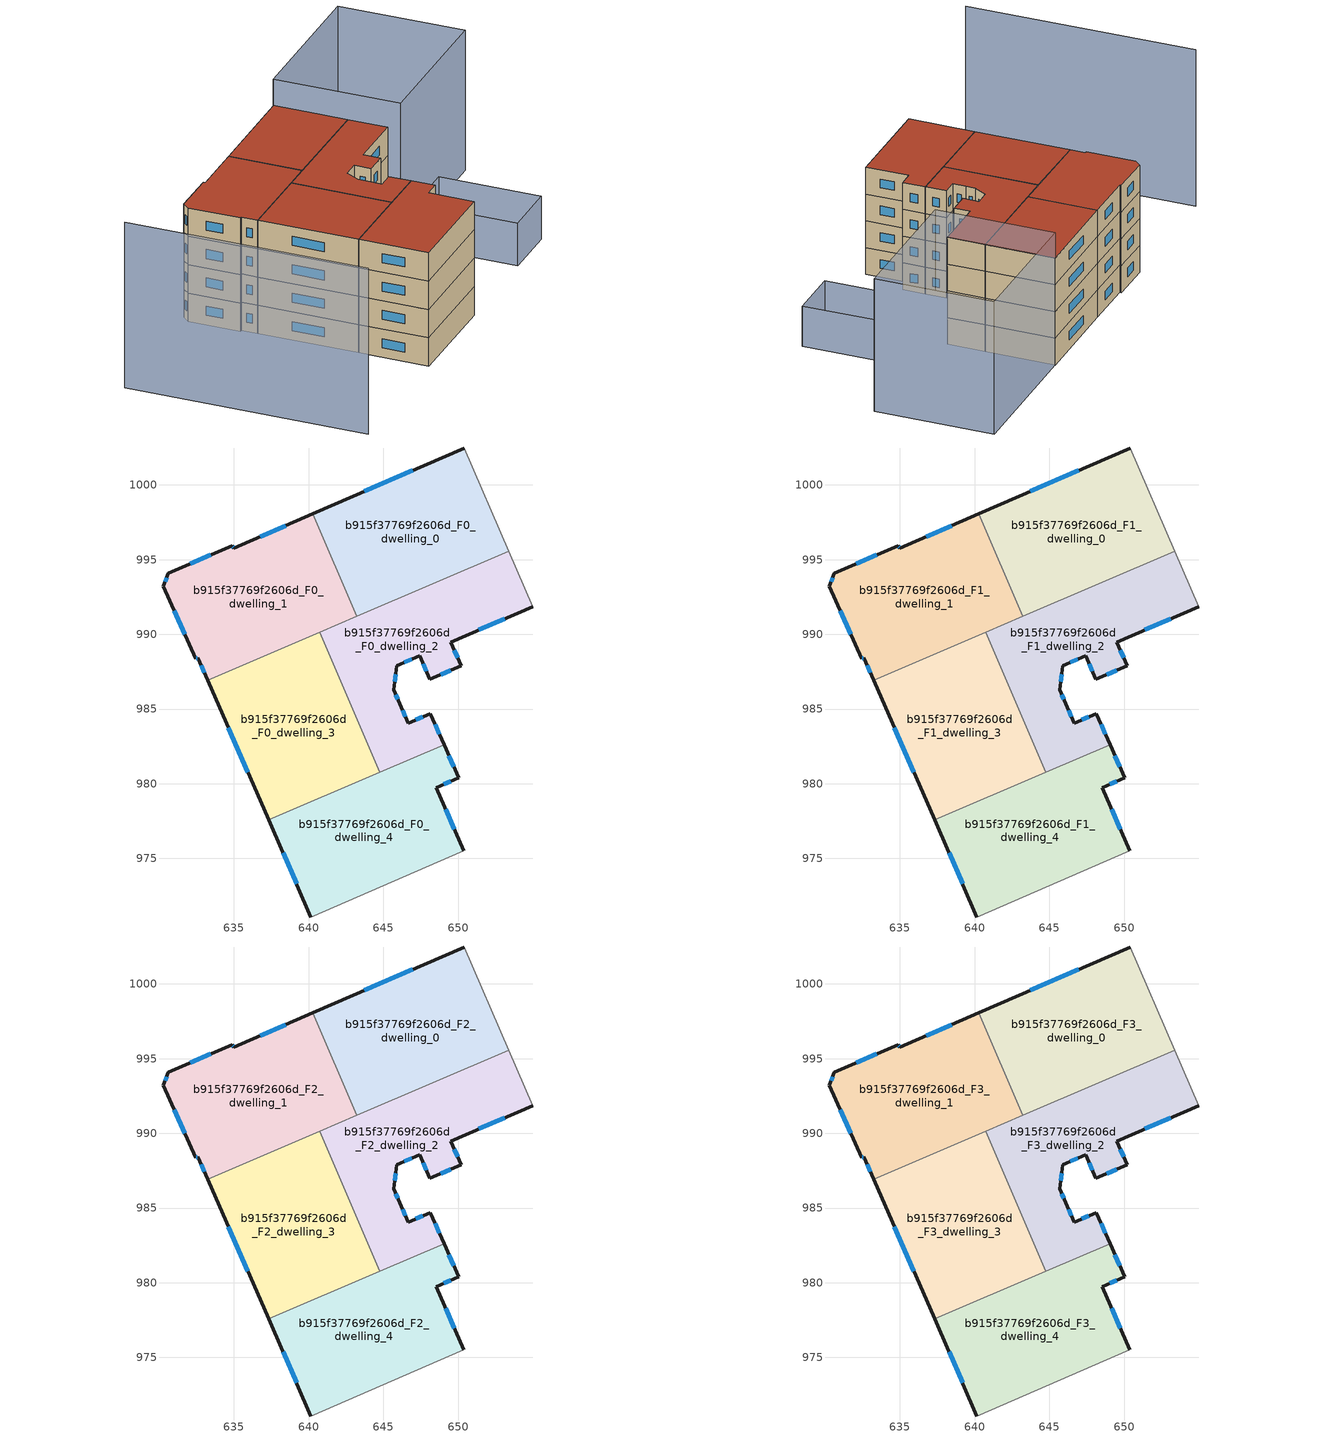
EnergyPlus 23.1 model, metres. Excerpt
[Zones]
b915f37769f2606d_F0_dwelling_0
 floor ground (EU_floor_Construction): 650.43,1002.47 653.39,995.57 643.22,991.21 640.27,998.06 z0
 wall outside (EU_wall_Construction): 650.43,1002.47 640.27,998.06 z0:3
 wall adiabatic (EU_wall_Construction): 653.39,995.57 650.43,1002.47 z0:3
 wall to b915f37769f2606d_F0_dwelling_1 (EU_wall_Construction): 640.27,998.06 643.22,991.21 z0:3
 wall to b915f37769f2606d_F0_dwelling_2 (EU_wall_Construction): 643.22,991.21 653.39,995.57 z0:3
 window (EU_Window_Construction): 646.98,1000.97 643.73,999.56 z1.02:1.98
b915f37769f2606d_F0_dwelling_1
 floor ground (EU_floor_Construction): 640.27,998.06 643.22,991.21 633.24,986.92 632.58,988.43 632.43,988.36 630.28,993.22 630.6,994.1 634.9,995.93 634.97,995.76 z0
 wall outside (EU_wall_Construction): 640.27,998.06 634.97,995.76 634.9,995.93 630.6,994.1 630.28,993.22 632.43,988.36 632.58,988.43 633.24,986.92 z0:3
 wall to b915f37769f2606d_F0_dwelling_3 (EU_wall_Construction): 633.24,986.92 640.74,990.14 z0:3
 wall to b915f37769f2606d_F0_dwelling_2 (EU_wall_Construction): 640.74,990.14 643.22,991.2 z0:3
 window (EU_Window_Construction): 638.47,997.28 636.78,996.55 / 632.81,987.92 633.02,987.44 / 632.48,988.39 632.53,988.41 / 631.01,991.57 631.7,990.01 / 630.49,993.8 630.39,993.52 / 633.44,995.31 632.06,994.72 / 634.95,995.82 634.93,995.88 z1.02:1.98
b915f37769f2606d_F0_dwelling_2
 floor ground (EU_floor_Construction): 653.39,995.57 654.99,991.86 649.53,989.48 650.22,987.89 648.11,986.98 647.42,988.57 645.89,987.89 645.69,986.28 646.09,985.34 646.66,984.04 648.15,984.7 649.06,982.62 644.76,980.77 640.74,990.14 z0
 wall outside (EU_wall_Construction): 649.06,982.62 648.15,984.7 646.66,984.04 646.09,985.34 645.69,986.28 645.89,987.89 647.43,988.57 648.11,986.98 650.22,987.89 649.53,989.48 654.99,991.86 z0:3
 wall adiabatic (EU_wall_Construction): 654.99,991.86 653.39,995.57 z0:3
 wall to b915f37769f2606d_F0_dwelling_3 (EU_wall_Construction): 640.74,990.14 644.76,980.77 z0:3
 wall to b915f37769f2606d_F0_dwelling_4 (EU_wall_Construction): 644.76,980.77 649.06,982.62 z0:3
 window (EU_Window_Construction): 651.39,990.29 653.13,991.05 / 649.98,988.43 649.76,988.94 / 648.83,987.29 649.5,987.58 / 647.66,988.03 647.88,987.52 / 646.41,988.12 646.9,988.34 / 645.76,986.82 645.82,987.34 / 645.96,985.66 645.83,985.96 / 646.47,984.49 646.29,984.9 / 647.65,984.48 647.17,984.27 / 648.75,983.32 648.46,983.99 z1.02:1.98
b915f37769f2606d_F0_dwelling_3
 floor ground (EU_floor_Construction): 640.74,990.14 644.76,980.77 637.32,977.58 633.24,986.92 z0
 wall outside (EU_wall_Construction): 633.24,986.92 637.32,977.58 z0:3
 wall to b915f37769f2606d_F0_dwelling_4 (EU_wall_Construction): 637.32,977.58 644.76,980.77 z0:3
 window (EU_Window_Construction): 634.63,983.74 635.93,980.76 z1.02:1.98
b915f37769f2606d_F0_dwelling_4
 floor ground (EU_floor_Construction): 649.06,982.62 650.04,980.39 648.54,979.74 650.39,975.5 640.16,971.08 637.32,977.58 z0
 wall outside (EU_wall_Construction): 637.32,977.58 640.16,971.08 / 650.39,975.5 648.54,979.74 650.04,980.39 649.06,982.62 z0:3
 wall adiabatic (EU_wall_Construction): 640.16,971.08 650.39,975.5 z0:3
 window (EU_Window_Construction): 638.28,975.36 639.19,973.29 / 649.71,981.15 649.4,981.86 / 649.05,979.96 649.53,980.17 / 649.76,976.94 649.17,978.29 z1.02:1.98
b915f37769f2606d_F1_dwelling_0
 floor to b915f37769f2606d_F0_dwelling_0 (EU_floor_Construction): 650.43,1002.47 653.39,995.57 643.22,991.21 640.27,998.06 z3
 wall outside (EU_wall_Construction): 650.43,1002.47 640.27,998.06 z3:6
 wall adiabatic (EU_wall_Construction): 653.39,995.57 650.43,1002.47 z3:6
 wall to b915f37769f2606d_F1_dwelling_1 (EU_wall_Construction): 640.27,998.06 643.22,991.21 z3:6
 wall to b915f37769f2606d_F1_dwelling_2 (EU_wall_Construction): 643.22,991.21 653.39,995.57 z3:6
 window (EU_Window_Construction): 646.98,1000.97 643.73,999.56 z4.02:4.98
b915f37769f2606d_F1_dwelling_1
 floor to b915f37769f2606d_F0_dwelling_1 (EU_floor_Construction): 640.27,998.06 643.22,991.21 633.24,986.92 632.58,988.43 632.43,988.36 630.28,993.22 630.6,994.1 634.9,995.93 634.97,995.76 z3
 wall outside (EU_wall_Construction): 640.27,998.06 634.97,995.76 634.9,995.93 630.6,994.1 630.28,993.22 632.43,988.36 632.58,988.43 633.24,986.92 z3:6
 wall to b915f37769f2606d_F1_dwelling_3 (EU_wall_Construction): 633.24,986.92 640.74,990.14 z3:6
 wall to b915f37769f2606d_F1_dwelling_2 (EU_wall_Construction): 640.74,990.14 643.22,991.2 z3:6
 window (EU_Window_Construction): 638.47,997.28 636.78,996.55 / 632.81,987.92 633.02,987.44 / 632.48,988.39 632.53,988.41 / 631.01,991.57 631.7,990.01 / 630.49,993.8 630.39,993.52 / 633.44,995.31 632.06,994.72 / 634.95,995.82 634.93,995.88 z4.02:4.98
b915f37769f2606d_F1_dwelling_2
 floor to b915f37769f2606d_F0_dwelling_2 (EU_floor_Construction): 653.39,995.57 654.99,991.86 649.53,989.48 650.22,987.89 648.11,986.98 647.42,988.57 645.89,987.89 645.69,986.28 646.09,985.34 646.66,984.04 648.15,984.7 649.06,982.62 644.76,980.77 640.74,990.14 z3
 wall outside (EU_wall_Construction): 649.06,982.62 648.15,984.7 646.66,984.04 646.09,985.34 645.69,986.28 645.89,987.89 647.43,988.57 648.11,986.98 650.22,987.89 649.53,989.48 654.99,991.86 z3:6
 wall adiabatic (EU_wall_Construction): 654.99,991.86 653.39,995.57 z3:6
 wall to b915f37769f2606d_F1_dwelling_3 (EU_wall_Construction): 640.74,990.14 644.76,980.77 z3:6
 wall to b915f37769f2606d_F1_dwelling_4 (EU_wall_Construction): 644.76,980.77 649.06,982.62 z3:6
 window (EU_Window_Construction): 651.39,990.29 653.13,991.05 / 649.98,988.43 649.76,988.94 / 648.83,987.29 649.5,987.58 / 647.66,988.03 647.88,987.52 / 646.41,988.12 646.9,988.34 / 645.76,986.82 645.82,987.34 / 645.96,985.66 645.83,985.96 / 646.47,984.49 646.29,984.9 / 647.65,984.48 647.17,984.27 / 648.75,983.32 648.46,983.99 z4.02:4.98
b915f37769f2606d_F1_dwelling_3
 floor to b915f37769f2606d_F0_dwelling_3 (EU_floor_Construction): 640.74,990.14 644.76,980.77 637.32,977.58 633.24,986.92 z3
 wall outside (EU_wall_Construction): 633.24,986.92 637.32,977.58 z3:6
 wall to b915f37769f2606d_F1_dwelling_4 (EU_wall_Construction): 637.32,977.58 644.76,980.77 z3:6
 window (EU_Window_Construction): 634.63,983.74 635.93,980.76 z4.02:4.98
b915f37769f2606d_F1_dwelling_4
 floor to b915f37769f2606d_F0_dwelling_4 (EU_floor_Construction): 649.06,982.62 650.04,980.39 648.54,979.74 650.39,975.5 640.16,971.08 637.32,977.58 z3
 wall outside (EU_wall_Construction): 637.32,977.58 640.16,971.08 / 650.39,975.5 648.54,979.74 650.04,980.39 649.06,982.62 z3:6
 wall adiabatic (EU_wall_Construction): 640.16,971.08 650.39,975.5 z3:6
 window (EU_Window_Construction): 638.28,975.36 639.19,973.29 / 649.71,981.15 649.4,981.86 / 649.05,979.96 649.53,980.17 / 649.76,976.94 649.17,978.29 z4.02:4.98
b915f37769f2606d_F2_dwelling_0
 floor to b915f37769f2606d_F1_dwelling_0 (EU_floor_Construction): 650.43,1002.47 653.39,995.57 643.22,991.21 640.27,998.06 z6
 wall outside (EU_wall_Construction): 650.43,1002.47 640.27,998.06 z6:9
 wall adiabatic (EU_wall_Construction): 653.39,995.57 650.43,1002.47 z6:9
 wall to b915f37769f2606d_F2_dwelling_1 (EU_wall_Construction): 640.27,998.06 643.22,991.21 z6:9
 wall to b915f37769f2606d_F2_dwelling_2 (EU_wall_Construction): 643.22,991.21 653.39,995.57 z6:9
 window (EU_Window_Construction): 646.98,1000.97 643.73,999.56 z7.02:7.98
b915f37769f2606d_F2_dwelling_1
 floor to b915f37769f2606d_F1_dwelling_1 (EU_floor_Construction): 640.27,998.06 643.22,991.21 633.24,986.92 632.58,988.43 632.43,988.36 630.28,993.22 630.6,994.1 634.9,995.93 634.97,995.76 z6
 wall outside (EU_wall_Construction): 640.27,998.06 634.97,995.76 634.9,995.93 630.6,994.1 630.28,993.22 632.43,988.36 632.58,988.43 633.24,986.92 z6:9
 wall to b915f37769f2606d_F2_dwelling_3 (EU_wall_Construction): 633.24,986.92 640.74,990.14 z6:9
 wall to b915f37769f2606d_F2_dwelling_2 (EU_wall_Construction): 640.74,990.14 643.22,991.2 z6:9
 window (EU_Window_Construction): 638.47,997.28 636.78,996.55 / 632.81,987.92 633.02,987.44 / 632.48,988.39 632.53,988.41 / 631.01,991.57 631.7,990.01 / 630.49,993.8 630.39,993.52 / 633.44,995.31 632.06,994.72 / 634.95,995.82 634.93,995.88 z7.02:7.98
b915f37769f2606d_F2_dwelling_2
 floor to b915f37769f2606d_F1_dwelling_2 (EU_floor_Construction): 653.39,995.57 654.99,991.86 649.53,989.48 650.22,987.89 648.11,986.98 647.42,988.57 645.89,987.89 645.69,986.28 646.09,985.34 646.66,984.04 648.15,984.7 649.06,982.62 644.76,980.77 640.74,990.14 z6
 wall outside (EU_wall_Construction): 649.06,982.62 648.15,984.7 646.66,984.04 646.09,985.34 645.69,986.28 645.89,987.89 647.43,988.57 648.11,986.98 650.22,987.89 649.53,989.48 654.99,991.86 z6:9
 wall adiabatic (EU_wall_Construction): 654.99,991.86 653.39,995.57 z6:9
 wall to b915f37769f2606d_F2_dwelling_3 (EU_wall_Construction): 640.74,990.14 644.76,980.77 z6:9
 wall to b915f37769f2606d_F2_dwelling_4 (EU_wall_Construction): 644.76,980.77 649.06,982.62 z6:9
 window (EU_Window_Construction): 651.39,990.29 653.13,991.05 / 649.98,988.43 649.76,988.94 / 648.83,987.29 649.5,987.58 / 647.66,988.03 647.88,987.52 / 646.41,988.12 646.9,988.34 / 645.76,986.82 645.82,987.34 / 645.96,985.66 645.83,985.96 / 646.47,984.49 646.29,984.9 / 647.65,984.48 647.17,984.27 / 648.75,983.32 648.46,983.99 z7.02:7.98
b915f37769f2606d_F2_dwelling_3
 floor to b915f37769f2606d_F1_dwelling_3 (EU_floor_Construction): 640.74,990.14 644.76,980.77 637.32,977.58 633.24,986.92 z6
 wall outside (EU_wall_Construction): 633.24,986.92 637.32,977.58 z6:9
 wall to b915f37769f2606d_F2_dwelling_4 (EU_wall_Construction): 637.32,977.58 644.76,980.77 z6:9
 window (EU_Window_Construction): 634.63,983.74 635.93,980.76 z7.02:7.98
b915f37769f2606d_F2_dwelling_4
 floor to b915f37769f2606d_F1_dwelling_4 (EU_floor_Construction): 649.06,982.62 650.04,980.39 648.54,979.74 650.39,975.5 640.16,971.08 637.32,977.58 z6
 wall outside (EU_wall_Construction): 637.32,977.58 640.16,971.08 / 650.39,975.5 648.54,979.74 650.04,980.39 649.06,982.62 z6:9
 wall adiabatic (EU_wall_Construction): 640.16,971.08 650.39,975.5 z6:9
 window (EU_Window_Construction): 638.28,975.36 639.19,973.29 / 649.71,981.15 649.4,981.86 / 649.05,979.96 649.53,980.17 / 649.76,976.94 649.17,978.29 z7.02:7.98
b915f37769f2606d_F3_dwelling_0
 floor to b915f37769f2606d_F2_dwelling_0 (EU_floor_Construction): 650.43,1002.47 653.39,995.57 643.22,991.21 640.27,998.06 z9
 wall outside (EU_wall_Construction): 650.43,1002.47 640.27,998.06 z9:12
 wall adiabatic (EU_wall_Construction): 653.39,995.57 650.43,1002.47 z9:12
 wall to b915f37769f2606d_F3_dwelling_1 (EU_wall_Construction): 640.27,998.06 643.22,991.21 z9:12
 wall to b915f37769f2606d_F3_dwelling_2 (EU_wall_Construction): 643.22,991.21 653.39,995.57 z9:12
 window (EU_Window_Construction): 646.98,1000.97 643.73,999.56 z10.02:10.98
 roof outside (EU_roof_Construction): 653.39,995.57 650.43,1002.47 640.27,998.06 643.22,991.21 z12
b915f37769f2606d_F3_dwelling_1
 floor to b915f37769f2606d_F2_dwelling_1 (EU_floor_Construction): 640.27,998.06 643.22,991.21 633.24,986.92 632.58,988.43 632.43,988.36 630.28,993.22 630.6,994.1 634.9,995.93 634.97,995.76 z9
 wall outside (EU_wall_Construction): 640.27,998.06 634.97,995.76 634.9,995.93 630.6,994.1 630.28,993.22 632.43,988.36 632.58,988.43 633.24,986.92 z9:12
 wall to b915f37769f2606d_F3_dwelling_3 (EU_wall_Construction): 633.24,986.92 640.74,990.14 z9:12
 wall to b915f37769f2606d_F3_dwelling_2 (EU_wall_Construction): 640.74,990.14 643.22,991.2 z9:12
 window (EU_Window_Construction): 638.47,997.28 636.78,996.55 / 632.81,987.92 633.02,987.44 / 632.48,988.39 632.53,988.41 / 631.01,991.57 631.7,990.01 / 630.49,993.8 630.39,993.52 / 633.44,995.31 632.06,994.72 / 634.95,995.82 634.93,995.88 z10.02:10.98
 roof outside (EU_roof_Construction): 643.22,991.21 640.27,998.06 634.97,995.76 634.9,995.93 630.6,994.1 630.28,993.22 632.43,988.36 632.58,988.43 633.24,986.92 z12
b915f37769f2606d_F3_dwelling_2
 floor to b915f37769f2606d_F2_dwelling_2 (EU_floor_Construction): 653.39,995.57 654.99,991.86 649.53,989.48 650.22,987.89 648.11,986.98 647.42,988.57 645.89,987.89 645.69,986.28 646.09,985.34 646.66,984.04 648.15,984.7 649.06,982.62 644.76,980.77 640.74,990.14 z9
 wall outside (EU_wall_Construction): 649.06,982.62 648.15,984.7 646.66,984.04 646.09,985.34 645.69,986.28 645.89,987.89 647.43,988.57 648.11,986.98 650.22,987.89 649.53,989.48 654.99,991.86 z9:12
 wall adiabatic (EU_wall_Construction): 654.99,991.86 653.39,995.57 z9:12
 wall to b915f37769f2606d_F3_dwelling_3 (EU_wall_Construction): 640.74,990.14 644.76,980.77 z9:12
 wall to b915f37769f2606d_F3_dwelling_4 (EU_wall_Construction): 644.76,980.77 649.06,982.62 z9:12
 window (EU_Window_Construction): 651.39,990.29 653.13,991.05 / 649.98,988.43 649.76,988.94 / 648.83,987.29 649.5,987.58 / 647.66,988.03 647.88,987.52 / 646.41,988.12 646.9,988.34 / 645.76,986.82 645.82,987.34 / 645.96,985.66 645.83,985.96 / 646.47,984.49 646.29,984.9 / 647.65,984.48 647.17,984.27 / 648.75,983.32 648.46,983.99 z10.02:10.98
 roof outside (EU_roof_Construction): 649.06,982.62 648.15,984.7 646.66,984.04 646.09,985.34 645.69,986.28 645.89,987.89 647.42,988.57 648.11,986.98 650.22,987.89 649.53,989.48 654.99,991.86 653.39,995.57 640.74,990.14 644.76,980.77 z12
b915f37769f2606d_F3_dwelling_3
 floor to b915f37769f2606d_F2_dwelling_3 (EU_floor_Construction): 640.74,990.14 644.76,980.77 637.32,977.58 633.24,986.92 z9
 wall outside (EU_wall_Construction): 633.24,986.92 637.32,977.58 z9:12
 wall to b915f37769f2606d_F3_dwelling_4 (EU_wall_Construction): 637.32,977.58 644.76,980.77 z9:12
 window (EU_Window_Construction): 634.63,983.74 635.93,980.76 z10.02:10.98
 roof outside (EU_roof_Construction): 644.76,980.77 640.74,990.14 633.24,986.92 637.32,977.58 z12
b915f37769f2606d_F3_dwelling_4
 floor to b915f37769f2606d_F2_dwelling_4 (EU_floor_Construction): 649.06,982.62 650.04,980.39 648.54,979.74 650.39,975.5 640.16,971.08 637.32,977.58 z9
 wall outside (EU_wall_Construction): 637.32,977.58 640.16,971.08 / 650.39,975.5 648.54,979.74 650.04,980.39 649.06,982.62 z9:12
 wall adiabatic (EU_wall_Construction): 640.16,971.08 650.39,975.5 z9:12
 window (EU_Window_Construction): 638.28,975.36 639.19,973.29 / 649.71,981.15 649.4,981.86 / 649.05,979.96 649.53,980.17 / 649.76,976.94 649.17,978.29 z10.02:10.98
 roof outside (EU_roof_Construction): 650.39,975.5 648.54,979.74 650.04,980.39 649.06,982.62 637.32,977.58 640.16,971.08 z12
shading: 616.76,987.82 626.61,965.24 z0:17.5; 661.41,991.63 665.57,982.11 / 665.57,982.11 660.24,979.79 / 660.24,979.79 656.09,989.31 / 656.09,989.31 661.41,991.63 z0:4.5; 650.37,1002.45 664.97,1008.81 / 664.97,1008.81 670.11,997.01 / 670.11,997.01 655.51,990.65 / 655.51,990.65 650.37,1002.45 z0:14.8
[Building]
EU S2 Campaign: North Axis=0; Terrain=City; Solar Distribution=FullExterior
[Site:Location]
Vienna: Latitude=48; Longitude=16.5; Time Zone=1; Elevation=183
[SizingPeriod:WeatherFileDays]
AnnualSizingPeriod: Begin Month=1; Begin Day of Month=1; End Month=12; End Day of Month=31; Day of Week for Start Day=Monday; Use Weather File Daylight Saving Period=No; Use Weather File Rain and Snow Indicators=No
[MATERIAL]
EU_InternalMass_Material: Roughness=MediumRough; Thickness=0.1; Conductivity=1; Density=1800; Specific Heat=900; Thermal Absorptance=0.9; Solar Absorptance=0.7; Visible Absorptance=0.7
[MATERIAL:NOMASS] Roughness=MediumRough; Thermal Absorptance=0.9; Solar Absorptance=0.7; Visible Absorptance=0.7
Name | Thermal Resistance
EU_wall_NoMass | 0.942466
EU_roof_NoMass | 0.551687
EU_floor_NoMass | 0.66527
[WINDOWMATERIAL:SIMPLEGLAZINGSYSTEM]
EU_Window_SimpleGlazing: UFactor=2.03367; Solar Heat Gain Coefficient=0.65; Visible Transmittance=0.65
[CONSTRUCTION]
EU_wall_Construction: EU_wall_NoMass
EU_roof_Construction: EU_roof_NoMass
EU_floor_Construction: EU_floor_NoMass
EU_Window_Construction: EU_Window_SimpleGlazing
EU_InternalMass_Construction: EU_InternalMass_Material
[ZONE] Type=1; Multiplier=1; Ceiling Height=autocalculate; Floor Area=autocalculate; Part of Total Floor Area=Yes
Name | Volume
b915f37769f2606d_F0_dwelling_0; b915f37769f2606d_F1_dwelling_0; b915f37769f2606d_F2_dwelling_0; b915f37769f2606d_F3_dwelling_0 | 248.714
b915f37769f2606d_F0_dwelling_1; b915f37769f2606d_F1_dwelling_1; b915f37769f2606d_F2_dwelling_1; b915f37769f2606d_F3_dwelling_1 | 248.658
b915f37769f2606d_F0_dwelling_2; b915f37769f2606d_F0_dwelling_4; b915f37769f2606d_F1_dwelling_4; b915f37769f2606d_F2_dwelling_4; b915f37769f2606d_F3_dwelling_4 | 248.66
b915f37769f2606d_F1_dwelling_2; b915f37769f2606d_F2_dwelling_2; b915f37769f2606d_F3_dwelling_2 | 248.659
b915f37769f2606d_F0_dwelling_3; b915f37769f2606d_F1_dwelling_3; b915f37769f2606d_F2_dwelling_3; b915f37769f2606d_F3_dwelling_3 | 248.673
[INTERNALMASS] Construction=EU_InternalMass_Construction
Name | Zone or ZoneList | Surface Area
b915f37769f2606d_F0_dwelling_0_EU_InternalMass | b915f37769f2606d_F0_dwelling_0 | 82.8883
b915f37769f2606d_F0_dwelling_1_EU_InternalMass | b915f37769f2606d_F0_dwelling_1 | 82.8852
b915f37769f2606d_F0_dwelling_2_EU_InternalMass | b915f37769f2606d_F0_dwelling_2 | 82.8857
b915f37769f2606d_F0_dwelling_3_EU_InternalMass | b915f37769f2606d_F0_dwelling_3 | 82.8923
b915f37769f2606d_F0_dwelling_4_EU_InternalMass | b915f37769f2606d_F0_dwelling_4 | 82.8866
b915f37769f2606d_F1_dwelling_0_EU_InternalMass | b915f37769f2606d_F1_dwelling_0 | 82.8883
b915f37769f2606d_F1_dwelling_1_EU_InternalMass | b915f37769f2606d_F1_dwelling_1 | 82.8852
b915f37769f2606d_F1_dwelling_2_EU_InternalMass | b915f37769f2606d_F1_dwelling_2 | 82.8857
b915f37769f2606d_F1_dwelling_3_EU_InternalMass | b915f37769f2606d_F1_dwelling_3 | 82.8923
b915f37769f2606d_F1_dwelling_4_EU_InternalMass | b915f37769f2606d_F1_dwelling_4 | 82.8866
b915f37769f2606d_F2_dwelling_0_EU_InternalMass | b915f37769f2606d_F2_dwelling_0 | 82.8883
b915f37769f2606d_F2_dwelling_1_EU_InternalMass | b915f37769f2606d_F2_dwelling_1 | 82.8852
b915f37769f2606d_F2_dwelling_2_EU_InternalMass | b915f37769f2606d_F2_dwelling_2 | 82.8857
b915f37769f2606d_F2_dwelling_3_EU_InternalMass | b915f37769f2606d_F2_dwelling_3 | 82.8923
b915f37769f2606d_F2_dwelling_4_EU_InternalMass | b915f37769f2606d_F2_dwelling_4 | 82.8866
b915f37769f2606d_F3_dwelling_0_EU_InternalMass | b915f37769f2606d_F3_dwelling_0 | 82.8883
b915f37769f2606d_F3_dwelling_1_EU_InternalMass | b915f37769f2606d_F3_dwelling_1 | 82.8852
b915f37769f2606d_F3_dwelling_2_EU_InternalMass | b915f37769f2606d_F3_dwelling_2 | 82.8857
b915f37769f2606d_F3_dwelling_3_EU_InternalMass | b915f37769f2606d_F3_dwelling_3 | 82.8923
b915f37769f2606d_F3_dwelling_4_EU_InternalMass | b915f37769f2606d_F3_dwelling_4 | 82.8866
[OTHEREQUIPMENT] Fuel Type=Electricity; Design Level Calculation Method=Watts/Area; Power per Zone Floor Area=1; Fraction Latent=0; Fraction Radiant=0; Fraction Lost=0; Carbon Dioxide Generation Rate=0; EndUse Subcategory=EU_Step8_InternalGains
Name | Zone or ZoneList or Space or SpaceList | Schedule
EU_Step8_InternalGain_b915f37769f2606d_F0_dwelling_0_f000 | b915f37769f2606d_F0_dwelling_0 | EU_Step8_GainSchedule_b915f37769f2606d_F0_dwelling_0_f000
EU_Step8_InternalGain_b915f37769f2606d_F0_dwelling_1_f000 | b915f37769f2606d_F0_dwelling_1 | EU_Step8_GainSchedule_b915f37769f2606d_F0_dwelling_1_f000
EU_Step8_InternalGain_b915f37769f2606d_F0_dwelling_2_f000 | b915f37769f2606d_F0_dwelling_2 | EU_Step8_GainSchedule_b915f37769f2606d_F0_dwelling_2_f000
EU_Step8_InternalGain_b915f37769f2606d_F0_dwelling_3_f000 | b915f37769f2606d_F0_dwelling_3 | EU_Step8_GainSchedule_b915f37769f2606d_F0_dwelling_3_f000
EU_Step8_InternalGain_b915f37769f2606d_F0_dwelling_4_f000 | b915f37769f2606d_F0_dwelling_4 | EU_Step8_GainSchedule_b915f37769f2606d_F0_dwelling_4_f000
EU_Step8_InternalGain_b915f37769f2606d_F1_dwelling_0_f000 | b915f37769f2606d_F1_dwelling_0 | EU_Step8_GainSchedule_b915f37769f2606d_F1_dwelling_0_f000
EU_Step8_InternalGain_b915f37769f2606d_F1_dwelling_1_f000 | b915f37769f2606d_F1_dwelling_1 | EU_Step8_GainSchedule_b915f37769f2606d_F1_dwelling_1_f000
EU_Step8_InternalGain_b915f37769f2606d_F1_dwelling_2_f000 | b915f37769f2606d_F1_dwelling_2 | EU_Step8_GainSchedule_b915f37769f2606d_F1_dwelling_2_f000
EU_Step8_InternalGain_b915f37769f2606d_F1_dwelling_3_f000 | b915f37769f2606d_F1_dwelling_3 | EU_Step8_GainSchedule_b915f37769f2606d_F1_dwelling_3_f000
EU_Step8_InternalGain_b915f37769f2606d_F1_dwelling_4_f000 | b915f37769f2606d_F1_dwelling_4 | EU_Step8_GainSchedule_b915f37769f2606d_F1_dwelling_4_f000
EU_Step8_InternalGain_b915f37769f2606d_F2_dwelling_0_f000 | b915f37769f2606d_F2_dwelling_0 | EU_Step8_GainSchedule_b915f37769f2606d_F2_dwelling_0_f000
EU_Step8_InternalGain_b915f37769f2606d_F2_dwelling_1_f000 | b915f37769f2606d_F2_dwelling_1 | EU_Step8_GainSchedule_b915f37769f2606d_F2_dwelling_1_f000
EU_Step8_InternalGain_b915f37769f2606d_F2_dwelling_2_f000 | b915f37769f2606d_F2_dwelling_2 | EU_Step8_GainSchedule_b915f37769f2606d_F2_dwelling_2_f000
EU_Step8_InternalGain_b915f37769f2606d_F2_dwelling_3_f000 | b915f37769f2606d_F2_dwelling_3 | EU_Step8_GainSchedule_b915f37769f2606d_F2_dwelling_3_f000
EU_Step8_InternalGain_b915f37769f2606d_F2_dwelling_4_f000 | b915f37769f2606d_F2_dwelling_4 | EU_Step8_GainSchedule_b915f37769f2606d_F2_dwelling_4_f000
EU_Step8_InternalGain_b915f37769f2606d_F3_dwelling_0_f000 | b915f37769f2606d_F3_dwelling_0 | EU_Step8_GainSchedule_b915f37769f2606d_F3_dwelling_0_f000
EU_Step8_InternalGain_b915f37769f2606d_F3_dwelling_1_f000 | b915f37769f2606d_F3_dwelling_1 | EU_Step8_GainSchedule_b915f37769f2606d_F3_dwelling_1_f000
EU_Step8_InternalGain_b915f37769f2606d_F3_dwelling_2_f000 | b915f37769f2606d_F3_dwelling_2 | EU_Step8_GainSchedule_b915f37769f2606d_F3_dwelling_2_f000
EU_Step8_InternalGain_b915f37769f2606d_F3_dwelling_3_f000 | b915f37769f2606d_F3_dwelling_3 | EU_Step8_GainSchedule_b915f37769f2606d_F3_dwelling_3_f000
EU_Step8_InternalGain_b915f37769f2606d_F3_dwelling_4_f000 | b915f37769f2606d_F3_dwelling_4 | EU_Step8_GainSchedule_b915f37769f2606d_F3_dwelling_4_f000
[ZONEVENTILATION:DESIGNFLOWRATE] Schedule=EU_AlwaysOn; Design Flow Rate Calculation Method=AirChanges/Hour; Air Changes per Hour=0.530523; Ventilation Type=Natural; Fan Pressure Rise=0; Fan Total Efficiency=1; Constant Term Coefficient=1; Temperature Term Coefficient=0; Velocity Term Coefficient=0; Velocity Squared Term Coefficient=0; Minimum Indoor Temperature=-100; Maximum Indoor Temperature=100; Delta Temperature=-100; Minimum Outdoor Temperature=-100; Maximum Outdoor Temperature=100; Maximum Wind Speed=40
Name | Zone or ZoneList or Space or SpaceList
EU_ConstantAir_b915f37769f2606d_F0_dwelling_0 | b915f37769f2606d_F0_dwelling_0
EU_ConstantAir_b915f37769f2606d_F0_dwelling_1 | b915f37769f2606d_F0_dwelling_1
EU_ConstantAir_b915f37769f2606d_F0_dwelling_2 | b915f37769f2606d_F0_dwelling_2
EU_ConstantAir_b915f37769f2606d_F0_dwelling_3 | b915f37769f2606d_F0_dwelling_3
EU_ConstantAir_b915f37769f2606d_F0_dwelling_4 | b915f37769f2606d_F0_dwelling_4
EU_ConstantAir_b915f37769f2606d_F1_dwelling_0 | b915f37769f2606d_F1_dwelling_0
EU_ConstantAir_b915f37769f2606d_F1_dwelling_1 | b915f37769f2606d_F1_dwelling_1
EU_ConstantAir_b915f37769f2606d_F1_dwelling_2 | b915f37769f2606d_F1_dwelling_2
EU_ConstantAir_b915f37769f2606d_F1_dwelling_3 | b915f37769f2606d_F1_dwelling_3
EU_ConstantAir_b915f37769f2606d_F1_dwelling_4 | b915f37769f2606d_F1_dwelling_4
EU_ConstantAir_b915f37769f2606d_F2_dwelling_0 | b915f37769f2606d_F2_dwelling_0
EU_ConstantAir_b915f37769f2606d_F2_dwelling_1 | b915f37769f2606d_F2_dwelling_1
EU_ConstantAir_b915f37769f2606d_F2_dwelling_2 | b915f37769f2606d_F2_dwelling_2
EU_ConstantAir_b915f37769f2606d_F2_dwelling_3 | b915f37769f2606d_F2_dwelling_3
EU_ConstantAir_b915f37769f2606d_F2_dwelling_4 | b915f37769f2606d_F2_dwelling_4
EU_ConstantAir_b915f37769f2606d_F3_dwelling_0 | b915f37769f2606d_F3_dwelling_0
EU_ConstantAir_b915f37769f2606d_F3_dwelling_1 | b915f37769f2606d_F3_dwelling_1
EU_ConstantAir_b915f37769f2606d_F3_dwelling_2 | b915f37769f2606d_F3_dwelling_2
EU_ConstantAir_b915f37769f2606d_F3_dwelling_3 | b915f37769f2606d_F3_dwelling_3
EU_ConstantAir_b915f37769f2606d_F3_dwelling_4 | b915f37769f2606d_F3_dwelling_4
[HVACTEMPLATE:THERMOSTAT] Constant Heating Setpoint=20; Constant Cooling Setpoint=50
EU_HeatOnly_b915f37769f2606d_F0_dwelling_0; EU_HeatOnly_b915f37769f2606d_F0_dwelling_1; EU_HeatOnly_b915f37769f2606d_F0_dwelling_2; EU_HeatOnly_b915f37769f2606d_F0_dwelling_3; EU_HeatOnly_b915f37769f2606d_F0_dwelling_4; EU_HeatOnly_b915f37769f2606d_F1_dwelling_0; EU_HeatOnly_b915f37769f2606d_F1_dwelling_1; EU_HeatOnly_b915f37769f2606d_F1_dwelling_2; EU_HeatOnly_b915f37769f2606d_F1_dwelling_3; EU_HeatOnly_b915f37769f2606d_F1_dwelling_4; EU_HeatOnly_b915f37769f2606d_F2_dwelling_0; EU_HeatOnly_b915f37769f2606d_F2_dwelling_1; EU_HeatOnly_b915f37769f2606d_F2_dwelling_2; EU_HeatOnly_b915f37769f2606d_F2_dwelling_3; EU_HeatOnly_b915f37769f2606d_F2_dwelling_4; EU_HeatOnly_b915f37769f2606d_F3_dwelling_0; EU_HeatOnly_b915f37769f2606d_F3_dwelling_1; EU_HeatOnly_b915f37769f2606d_F3_dwelling_2; EU_HeatOnly_b915f37769f2606d_F3_dwelling_3; EU_HeatOnly_b915f37769f2606d_F3_dwelling_4
[HVACTEMPLATE:ZONE:IDEALLOADSAIRSYSTEM] System Availability Schedule=EU_AlwaysOn; Maximum Heating Supply Air Temperature=50; Minimum Cooling Supply Air Temperature=13; Maximum Heating Supply Air Humidity Ratio=0.0156; Minimum Cooling Supply Air Humidity Ratio=0.0077; Heating Limit=NoLimit; Cooling Limit=NoLimit; Heating Availability Schedule=EU_AlwaysOn; Cooling Availability Schedule=EU_CoolingOff; Dehumidification Control Type=ConstantSensibleHeatRatio; Cooling Sensible Heat Ratio=0.7; Dehumidification Setpoint=60; Humidification Control Type=None; Humidification Setpoint=30; Outdoor Air Method=None; Outdoor Air Flow Rate per Person=0.00944; Outdoor Air Flow Rate per Zone Floor Area=0; Outdoor Air Flow Rate per Zone=0; Demand Controlled Ventilation Type=None; Outdoor Air Economizer Type=NoEconomizer; Heat Recovery Type=None; Sensible Heat Recovery Effectiveness=0.7; Latent Heat Recovery Effectiveness=0.65
Name | Template Thermostat
b915f37769f2606d_F0_dwelling_0 | EU_HeatOnly_b915f37769f2606d_F0_dwelling_0
b915f37769f2606d_F0_dwelling_1 | EU_HeatOnly_b915f37769f2606d_F0_dwelling_1
b915f37769f2606d_F0_dwelling_2 | EU_HeatOnly_b915f37769f2606d_F0_dwelling_2
b915f37769f2606d_F0_dwelling_3 | EU_HeatOnly_b915f37769f2606d_F0_dwelling_3
b915f37769f2606d_F0_dwelling_4 | EU_HeatOnly_b915f37769f2606d_F0_dwelling_4
b915f37769f2606d_F1_dwelling_0 | EU_HeatOnly_b915f37769f2606d_F1_dwelling_0
b915f37769f2606d_F1_dwelling_1 | EU_HeatOnly_b915f37769f2606d_F1_dwelling_1
b915f37769f2606d_F1_dwelling_2 | EU_HeatOnly_b915f37769f2606d_F1_dwelling_2
b915f37769f2606d_F1_dwelling_3 | EU_HeatOnly_b915f37769f2606d_F1_dwelling_3
b915f37769f2606d_F1_dwelling_4 | EU_HeatOnly_b915f37769f2606d_F1_dwelling_4
b915f37769f2606d_F2_dwelling_0 | EU_HeatOnly_b915f37769f2606d_F2_dwelling_0
b915f37769f2606d_F2_dwelling_1 | EU_HeatOnly_b915f37769f2606d_F2_dwelling_1
b915f37769f2606d_F2_dwelling_2 | EU_HeatOnly_b915f37769f2606d_F2_dwelling_2
b915f37769f2606d_F2_dwelling_3 | EU_HeatOnly_b915f37769f2606d_F2_dwelling_3
b915f37769f2606d_F2_dwelling_4 | EU_HeatOnly_b915f37769f2606d_F2_dwelling_4
b915f37769f2606d_F3_dwelling_0 | EU_HeatOnly_b915f37769f2606d_F3_dwelling_0
b915f37769f2606d_F3_dwelling_1 | EU_HeatOnly_b915f37769f2606d_F3_dwelling_1
b915f37769f2606d_F3_dwelling_2 | EU_HeatOnly_b915f37769f2606d_F3_dwelling_2
b915f37769f2606d_F3_dwelling_3 | EU_HeatOnly_b915f37769f2606d_F3_dwelling_3
b915f37769f2606d_F3_dwelling_4 | EU_HeatOnly_b915f37769f2606d_F3_dwelling_4
[SIZING:ZONE] Zone Cooling Design Supply Air Temperature Input Method=SupplyAirTemperature; Zone Cooling Design Supply Air Temperature=13; Zone Heating Design Supply Air Temperature Input Method=SupplyAirTemperature; Zone Heating Design Supply Air Temperature=50; Zone Cooling Design Supply Air Humidity Ratio=0.008; Zone Heating Design Supply Air Humidity Ratio=0.008; Cooling Design Air Flow Method=DesignDay; Cooling Design Air Flow Rate=0; Cooling Minimum Air Flow per Zone Floor Area=0.000762; Cooling Minimum Air Flow=0; Cooling Minimum Air Flow Fraction=0.2; Heating Design Air Flow Method=DesignDay; Heating Design Air Flow Rate=0; Heating Maximum Air Flow per Zone Floor Area=0.002032; Heating Maximum Air Flow=0.141576; Heating Maximum Air Flow Fraction=0.3; Account for Dedicated Outdoor Air System=No; Dedicated Outdoor Air System Control Strategy=NeutralSupplyAir; Dedicated Outdoor Air Low Setpoint Temperature for Design=autosize; Dedicated Outdoor Air High Setpoint Temperature for Design=autosize; Zone Load Sizing Method=Sensible Load Only No Latent Load; Zone Latent Cooling Design Supply Air Humidity Ratio Input Method=HumidityRatioDifference; Zone Cooling Design Supply Air Humidity Ratio Difference=0.005; Zone Latent Heating Design Supply Air Humidity Ratio Input Method=HumidityRatioDifference; Zone Humidification Design Supply Air Humidity Ratio Difference=0.005
b915f37769f2606d_F0_dwelling_0; b915f37769f2606d_F0_dwelling_1; b915f37769f2606d_F0_dwelling_2; b915f37769f2606d_F0_dwelling_3; b915f37769f2606d_F0_dwelling_4; b915f37769f2606d_F1_dwelling_0; b915f37769f2606d_F1_dwelling_1; b915f37769f2606d_F1_dwelling_2; b915f37769f2606d_F1_dwelling_3; b915f37769f2606d_F1_dwelling_4; b915f37769f2606d_F2_dwelling_0; b915f37769f2606d_F2_dwelling_1; b915f37769f2606d_F2_dwelling_2; b915f37769f2606d_F2_dwelling_3; b915f37769f2606d_F2_dwelling_4; b915f37769f2606d_F3_dwelling_0; b915f37769f2606d_F3_dwelling_1; b915f37769f2606d_F3_dwelling_2; b915f37769f2606d_F3_dwelling_3; b915f37769f2606d_F3_dwelling_4
[SCHEDULE:CONSTANT]
Name | Hourly Value
EU_AlwaysOn | 1
EU_CoolingOff | 0
[SCHEDULE:FILE] Column Number=1; Rows to Skip at Top=0; Number of Hours of Data=8760; Column Separator=Comma; Interpolate to Timestep=No; Minutes per Item=60; Adjust Schedule for Daylight Savings=Yes
Name | File
EU_Step8_GainSchedule_b915f37769f2606d_F0_dwelling_0_f000 | ../../schedules/b915f37769f2606d/b915f37769f2606d_F0_dwelling_0_f000_gain.csv
EU_Step8_GainSchedule_b915f37769f2606d_F0_dwelling_1_f000 | ../../schedules/b915f37769f2606d/b915f37769f2606d_F0_dwelling_1_f000_gain.csv
EU_Step8_GainSchedule_b915f37769f2606d_F0_dwelling_2_f000 | ../../schedules/b915f37769f2606d/b915f37769f2606d_F0_dwelling_2_f000_gain.csv
EU_Step8_GainSchedule_b915f37769f2606d_F0_dwelling_3_f000 | ../../schedules/b915f37769f2606d/b915f37769f2606d_F0_dwelling_3_f000_gain.csv
EU_Step8_GainSchedule_b915f37769f2606d_F0_dwelling_4_f000 | ../../schedules/b915f37769f2606d/b915f37769f2606d_F0_dwelling_4_f000_gain.csv
EU_Step8_GainSchedule_b915f37769f2606d_F1_dwelling_0_f000 | ../../schedules/b915f37769f2606d/b915f37769f2606d_F1_dwelling_0_f000_gain.csv
EU_Step8_GainSchedule_b915f37769f2606d_F1_dwelling_1_f000 | ../../schedules/b915f37769f2606d/b915f37769f2606d_F1_dwelling_1_f000_gain.csv
EU_Step8_GainSchedule_b915f37769f2606d_F1_dwelling_2_f000 | ../../schedules/b915f37769f2606d/b915f37769f2606d_F1_dwelling_2_f000_gain.csv
EU_Step8_GainSchedule_b915f37769f2606d_F1_dwelling_3_f000 | ../../schedules/b915f37769f2606d/b915f37769f2606d_F1_dwelling_3_f000_gain.csv
EU_Step8_GainSchedule_b915f37769f2606d_F1_dwelling_4_f000 | ../../schedules/b915f37769f2606d/b915f37769f2606d_F1_dwelling_4_f000_gain.csv
EU_Step8_GainSchedule_b915f37769f2606d_F2_dwelling_0_f000 | ../../schedules/b915f37769f2606d/b915f37769f2606d_F2_dwelling_0_f000_gain.csv
EU_Step8_GainSchedule_b915f37769f2606d_F2_dwelling_1_f000 | ../../schedules/b915f37769f2606d/b915f37769f2606d_F2_dwelling_1_f000_gain.csv
EU_Step8_GainSchedule_b915f37769f2606d_F2_dwelling_2_f000 | ../../schedules/b915f37769f2606d/b915f37769f2606d_F2_dwelling_2_f000_gain.csv
EU_Step8_GainSchedule_b915f37769f2606d_F2_dwelling_3_f000 | ../../schedules/b915f37769f2606d/b915f37769f2606d_F2_dwelling_3_f000_gain.csv
EU_Step8_GainSchedule_b915f37769f2606d_F2_dwelling_4_f000 | ../../schedules/b915f37769f2606d/b915f37769f2606d_F2_dwelling_4_f000_gain.csv
EU_Step8_GainSchedule_b915f37769f2606d_F3_dwelling_0_f000 | ../../schedules/b915f37769f2606d/b915f37769f2606d_F3_dwelling_0_f000_gain.csv
EU_Step8_GainSchedule_b915f37769f2606d_F3_dwelling_1_f000 | ../../schedules/b915f37769f2606d/b915f37769f2606d_F3_dwelling_1_f000_gain.csv
EU_Step8_GainSchedule_b915f37769f2606d_F3_dwelling_2_f000 | ../../schedules/b915f37769f2606d/b915f37769f2606d_F3_dwelling_2_f000_gain.csv
EU_Step8_GainSchedule_b915f37769f2606d_F3_dwelling_3_f000 | ../../schedules/b915f37769f2606d/b915f37769f2606d_F3_dwelling_3_f000_gain.csv
EU_Step8_GainSchedule_b915f37769f2606d_F3_dwelling_4_f000 | ../../schedules/b915f37769f2606d/b915f37769f2606d_F3_dwelling_4_f000_gain.csv
